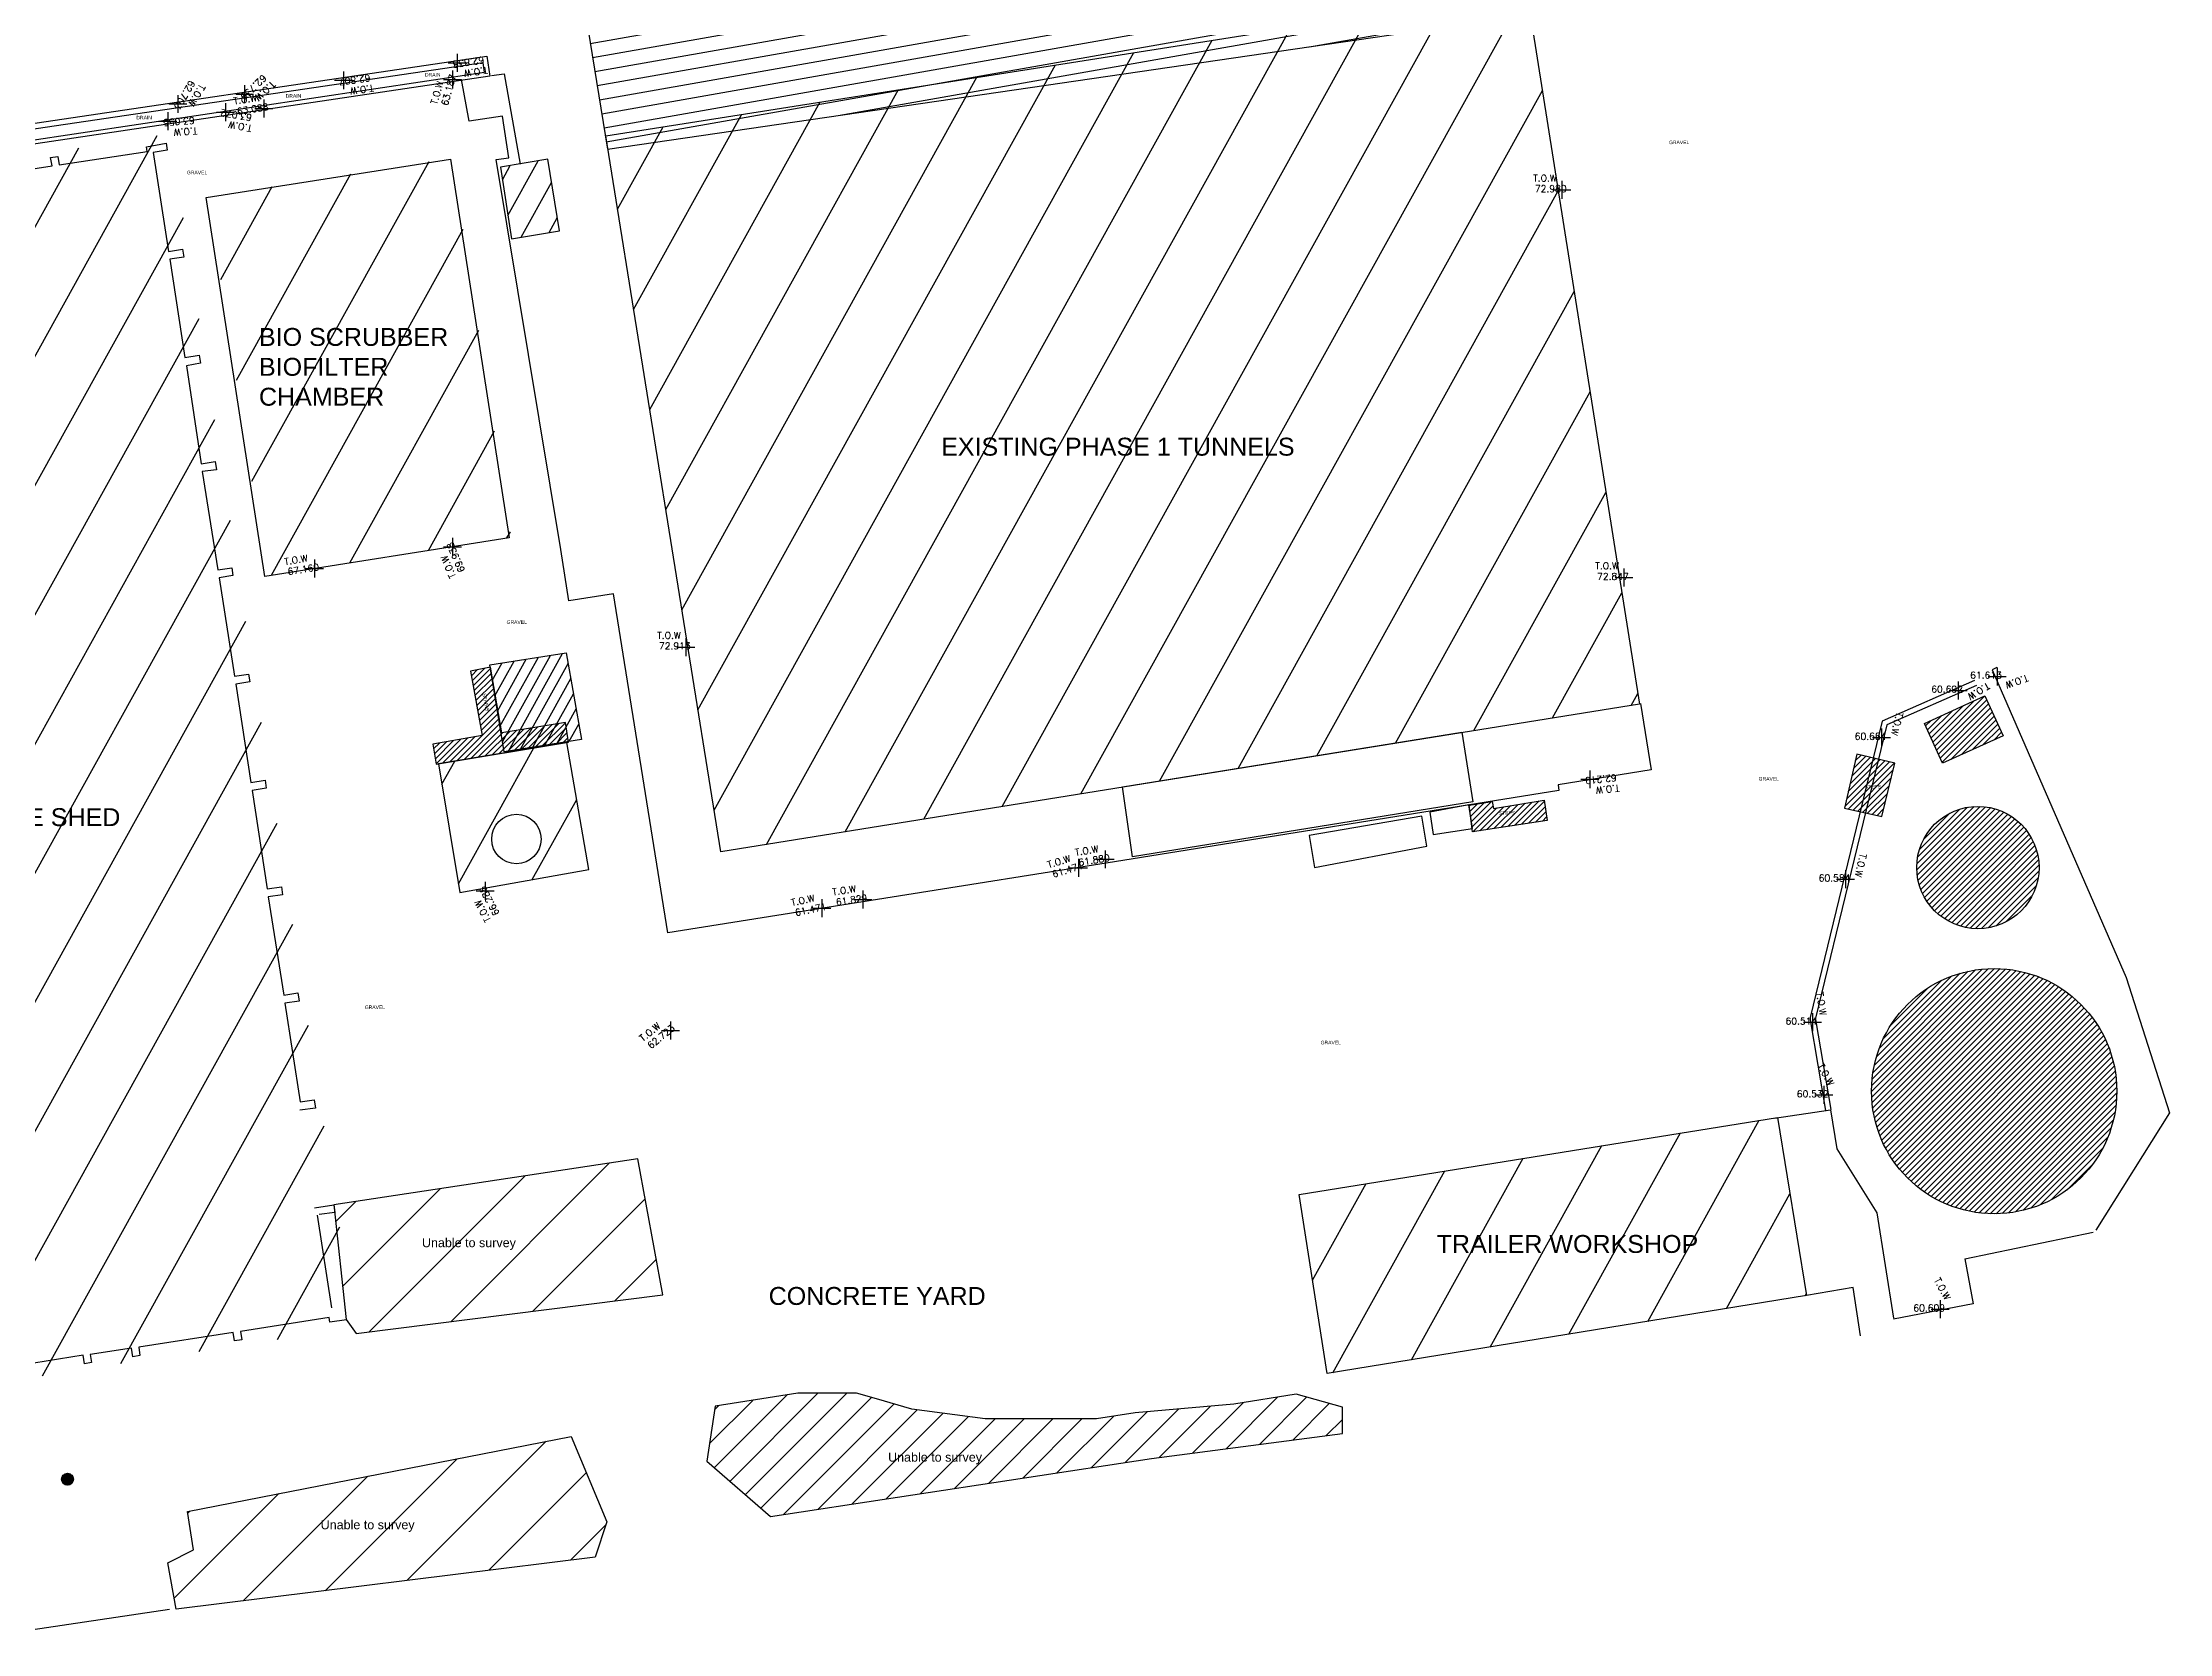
# Model space of a CAD drawing. Header units: millimetres. Extents: x 714210 to 714450, y 655680 to 655995.
# Drawn here: x 714331.6 to 714450.3, y 655692.6 to 655781.3 of the extents above; entities that cross this region are included whole.
import ezdxf

# ---------------------------------------------------------------- set-up
doc = ezdxf.new("R2010")
doc.units = ezdxf.units.MM
for name, color, linetype in [('0_FTR', 22, 'Continuous'), ('0_LVL', 22, 'Continuous'), ('A-BLDG', 7, 'Continuous'), ('A-BLDG-Temp', 130, 'Continuous'), ('Cover', 150, 'Continuous'), ('Gravel', 48, 'Continuous'), ('MH', 160, 'Continuous'), ('Stack', 241, 'Continuous'), ('Stairs', 200, 'Continuous'), ('Tank', 184, 'Continuous'), ('TEXT', 7, 'Continuous'), ('UTS-Unable To Survey', 210, 'Continuous'), ('Wall', 30, 'Continuous'), ('Water Tanks', 160, 'Continuous')]:
    doc.layers.add(name, color=color, linetype=linetype)
doc.styles.add('MONO', font='txt.shx')
doc.styles.get("Standard").update_dxf_attribs({"font": 'arial.ttf'})

# ---------------------------------------------------------------- blocks, each defined once
blk = doc.blocks.new('gfgf')
at = {"layer": 'A-BLDG'}
blk.add_lwpolyline([(714324.31, 655773.09), (714324.22, 655773.7), (714324.61, 655773.76), (714324.69, 655773.21), (714325.59, 655773.35), (714325.58, 655773.44), (714326.66, 655773.59), (714326.59, 655774.05), (714326.99, 655774.12), (714327.06, 655773.66), (714332.34, 655774.47), (714332.25, 655774.94), (714332.66, 655774.99), (714332.73, 655774.53), (714337.65, 655775.28), (714337.61, 655775.54), (714338.7, 655775.74), (714338.76, 655775.34), (714337.97, 655775.22), (714338.84, 655769.7), (714339.62, 655769.83), (714339.69, 655769.38), (714338.9, 655769.26), (714339.75, 655763.79), (714340.55, 655763.92), (714340.61, 655763.47), (714339.83, 655763.32), (714340.66, 655757.86), (714341.44, 655757.98), (714341.52, 655757.52), (714340.72, 655757.43), (714341.59, 655751.94), (714342.36, 655752.06), (714342.43, 655751.62), (714341.66, 655751.5), (714342.51, 655746.02), (714343.29, 655746.13), (714343.37, 655745.69), (714342.58, 655745.57), (714343.43, 655740.08), (714344.23, 655740.21), (714344.29, 655739.76), (714343.5, 655739.64), (714344.34, 655734.15), (714345.13, 655734.27), (714345.19, 655733.82), (714344.4, 655733.7), (714345.26, 655728.22), (714346.04, 655728.35), (714346.12, 655727.89), (714345.32, 655727.77), (714346.17, 655722.28), (714346.96, 655722.39), (714347.04, 655721.93), (714346.15, 655721.81)], dxfattribs=at)
blk = doc.blocks.new('SPOT')
at = {"color": 0, "linetype": 'ByBlock', "flags": 128}
for points in [[(-0.5, 0), (0.5, 0)], [(0, 0.5), (0, -0.5)]]:
    blk.add_lwpolyline(points, dxfattribs=at)

msp = doc.modelspace()

# ---------------------------------------------------------------- hatches: boundary and pattern name
at = {"layer": 'A-BLDG'}
h = msp.add_hatch(dxfattribs=at)
h.set_pattern_fill('ANSI31', color=256, scale=1.1, angle=196)
h.paths.add_polyline_path([(714363.06, 655776.11), (714414.43, 655784.2), (714420.72, 655744.42), (714369.48, 655736.17)])
h = msp.add_hatch(dxfattribs=at)
h.set_pattern_fill('ANSI31', color=256, scale=1.1, angle=196)
h.paths.add_polyline_path([(714303.11, 655770.72), (714338.78, 655776.23), (714349.1, 655709.66), (714313.41, 655704.14)])
h = msp.add_hatch(dxfattribs=at)
h.set_pattern_fill('ANSI31', color=256, scale=1.1, angle=196)
h.paths.add_polyline_path([(714340.87, 655772.71), (714354.49, 655774.88), (714357.79, 655753.72), (714344.15, 655751.56)])
h = msp.add_hatch(dxfattribs=at)
h.set_pattern_fill('ANSI31', color=256, scale=0.39, angle=196)
h.paths.add_polyline_path([(714357.19, 655774.35), (714357.81, 655770.36), (714360.48, 655770.8), (714359.83, 655774.8)])
h = msp.add_hatch(dxfattribs=at)
h.set_pattern_fill('ANSI31', color=256, scale=1.1, angle=196)
h.paths.add_polyline_path([(714353.74, 655741.09), (714354.92, 655733.9), (714362.12, 655735.19), (714360.9, 655742.28)])
h = msp.add_hatch(dxfattribs=at)
h.set_pattern_fill('ANSI31', color=256, scale=1.1, angle=196)
h.paths.add_polyline_path([(714401.74, 655717.07), (714428.42, 655721.37), (714430.04, 655711.43), (714403.31, 655707.08)])
at = {"layer": 'A-BLDG-Temp'}
h = msp.add_hatch(dxfattribs=at)
h.set_pattern_fill('ANSI31', color=256, scale=0.17, angle=196)
h.paths.add_polyline_path([(714360.86, 655747.27), (714361.71, 655742.45), (714357.4, 655741.75), (714356.59, 655746.6)])
at = {"layer": 'Cover'}
h = msp.add_hatch(dxfattribs=at)
h.set_pattern_fill('ANSI31', color=256, scale=0.25, angle=145)
h.paths.add_polyline_path([(714332.28, 655805.95), (714334.3, 655792.92), (714359.64, 655796.99), (714363.16, 655775.37), (714418.97, 655783.5), (714414.59, 655810.51), (714405.68, 655809.05), (714404.31, 655817.54)])
at = {"layer": 'MH'}
h = msp.add_hatch(dxfattribs=at)
h.set_pattern_fill('ZIGZAG', color=256, scale=0.0087, angle=214)
h.set_pattern_definition([(214, (45.141437, -221.314263), (-0.0074537843718, -0.038346396324), [0.0276225, -0.0276225]), (304, (45.118537, -221.32971), (0.038346396324, -0.0074537843718), [0.0276225, -0.0276225])])
edge = h.paths.add_edge_path()
edge.add_arc((714333.04, 655701.19), 0.33, 0, 360)
at = {"layer": 'Stairs'}
h = msp.add_hatch(dxfattribs=at)
h.set_pattern_fill('ANSI31', color=256, scale=0.073)
h.paths.add_polyline_path([(714355.52, 655746.26), (714356.17, 655742.67), (714353.42, 655742.18), (714353.61, 655741.07), (714360.98, 655742.3), (714360.81, 655743.39), (714357.27, 655742.82), (714356.64, 655746.48)])
h.paths.add_polyline_path([(714356.06, 655745.03), (714356.27, 655743.94), (714356.68, 655744.02), (714356.47, 655745.11)], flags=24)
h = msp.add_hatch(dxfattribs=at)
h.set_pattern_fill('ANSI31', color=256, scale=0.073)
h.paths.add_polyline_path([(714432.16, 655738.62), (714434.24, 655738.14), (714434.96, 655741.13), (714432.85, 655741.63)])
h.paths.add_polyline_path([(714433.22, 655739.6), (714434.24, 655739.6), (714434.24, 655740.01), (714433.22, 655740.01)], flags=24)
h = msp.add_hatch(dxfattribs=at)
h.set_pattern_fill('ANSI31', color=256, scale=0.073)
h.paths.add_polyline_path([(714415.4, 655739.06), (714415.57, 655737.93), (714411.41, 655737.29), (714411.22, 655738.78), (714412.5, 655738.99), (714412.59, 655738.6)])
h.paths.add_polyline_path([(714412.82, 655738.13), (714413.84, 655738.13), (714413.84, 655738.54), (714412.82, 655738.54)], flags=24)
at = {"layer": 'UTS-Unable To Survey'}
h = msp.add_hatch(dxfattribs=at)
h.set_pattern_fill('ANSI31', color=256, scale=0.89)
h.paths.add_polyline_path([(714348.59, 655710.09), (714349.15, 655709.31), (714366.24, 655711.47), (714364.86, 655719.05), (714347.89, 655716.49)])
h = msp.add_hatch(dxfattribs=at)
h.set_pattern_fill('ANSI31', color=256, scale=0.36)
h.paths.add_polyline_path([(714369.17, 655705.26), (714368.71, 655702.2), (714372.26, 655699.11), (714393.51, 655702.34), (714404.15, 655703.74), (714404.15, 655705.2), (714401.58, 655705.93), (714398.1, 655705.37), (714392.6, 655704.9), (714390.43, 655704.55), (714387.53, 655704.55), (714384.22, 655704.55), (714380.14, 655705.09), (714378.16, 655705.68), (714377.05, 655705.98), (714376.07, 655705.98), (714373.77, 655705.98)])
h = msp.add_hatch(dxfattribs=at)
h.set_pattern_fill('ANSI31', color=256, scale=0.89)
h.paths.add_polyline_path([(714339.11, 655693.94), (714338.63, 655696.53), (714340.06, 655697.26), (714339.73, 655699.39), (714361.13, 655703.58), (714363.13, 655698.82), (714362.48, 655696.85)])
at = {"layer": 'Water Tanks'}
h = msp.add_hatch(dxfattribs=at)
h.set_pattern_fill('ANSI31', color=256, scale=0.073)
h.paths.add_polyline_path([(714436.62, 655743.34), (714439.99, 655744.88), (714441.01, 655742.65), (714437.63, 655741.12)])
h = msp.add_hatch(dxfattribs=at)
h.set_pattern_fill('ANSI31', color=256, scale=0.073)
edge = h.paths.add_edge_path()
edge.add_arc((714439.6, 655735.3), 3.41, 0, 360)
h = msp.add_hatch(dxfattribs=at)
h.set_pattern_fill('ANSI31', color=256, scale=0.073)
edge = h.paths.add_edge_path()
edge.add_arc((714440.51, 655722.83), 6.84, 0, 360)

# ---------------------------------------------------------------- linework, layer by layer
at = {"layer": 'A-BLDG', "flags": 128}
for points in [[(714363.06, 655776.11), (714414.43, 655784.2), (714420.72, 655744.42), (714369.48, 655736.17)], [(714344.04, 655751.53), (714340.78, 655772.67), (714354.41, 655774.8), (714357.67, 655753.68)], [(714357.19, 655774.35), (714357.81, 655770.36), (714360.48, 655770.8), (714359.83, 655774.8)], [(714353.74, 655741.09), (714354.92, 655733.9), (714362.12, 655735.19), (714360.9, 655742.28)], [(714401.74, 655717.07), (714428.42, 655721.37), (714430.04, 655711.43), (714403.31, 655707.08)]]:
    msp.add_lwpolyline(points, close=True, dxfattribs=at)
for points in [[(714428.26, 655721.32), (714431.38, 655721.79), (714431.74, 655719.61), (714433.97, 655716.04), (714434.9, 655710.17)], [(714346.82, 655716.33), (714347.89, 655716.49), (714347.96, 655716.07)], [(714346.97, 655715.92), (714347.77, 655710.74)], [(714347.96, 655716.07), (714347.07, 655715.95)], [(714433.06, 655709.19), (714432.65, 655711.88), (714430.04, 655711.43)]]:
    msp.add_lwpolyline(points, dxfattribs=at)
at = {"layer": 'A-BLDG'}
msp.add_lwpolyline([(714348.61, 655710.08), (714347.67, 655709.94), (714347.63, 655710.21), (714342.69, 655709.43), (714342.76, 655708.97), (714342.36, 655708.91), (714342.28, 655709.37), (714337.01, 655708.55), (714337.08, 655708.09), (714336.68, 655708.02), (714336.61, 655708.49), (714334.3, 655708.15), (714334.38, 655707.69), (714333.98, 655707.62), (714333.91, 655708.1), (714328.39, 655707.21)], dxfattribs=at)
at = {"layer": 'A-BLDG-Temp', "elevation": 62.47, "flags": 128}
msp.add_lwpolyline([(714360.86, 655747.27), (714361.71, 655742.45), (714357.4, 655741.75), (714356.59, 655746.6)], close=True, dxfattribs=at)
at = {"layer": 'A-BLDG-Temp', "flags": 128}
msp.add_lwpolyline([(714410.82, 655742.85), (714411.43, 655738.97), (714392.44, 655735.9), (714391.88, 655739.8)], close=True, dxfattribs=at)
at = {"layer": 'Cover', "flags": 128}
msp.add_lwpolyline([(714332.28, 655805.95), (714334.3, 655792.92), (714359.64, 655796.99), (714363.16, 655775.37), (714418.97, 655783.5), (714414.59, 655810.51), (714405.68, 655809.05), (714404.31, 655817.54)], close=True, dxfattribs=at)
at = {"layer": 'MH'}
msp.add_circle((714333.04, 655701.19, 48.64), 0.33, dxfattribs=at)
at = {"layer": 'Stack'}
msp.add_circle((714358.08, 655736.89, 69.17), 1.38, dxfattribs=at)
at = {"layer": 'Stairs', "elevation": 60.97, "flags": 128}
msp.add_lwpolyline([(714355.52, 655746.26), (714356.17, 655742.67), (714353.42, 655742.18), (714353.61, 655741.07), (714360.98, 655742.3), (714360.81, 655743.39), (714357.27, 655742.82), (714356.64, 655746.48)], close=True, dxfattribs=at)
at = {"layer": 'Stairs', "flags": 128}
for points in [[(714432.16, 655738.62), (714434.24, 655738.14), (714434.96, 655741.13), (714432.85, 655741.63)], [(714415.4, 655739.06), (714415.57, 655737.93), (714411.41, 655737.29), (714411.22, 655738.78), (714412.5, 655738.99), (714412.59, 655738.6)]]:
    msp.add_lwpolyline(points, close=True, dxfattribs=at)
at = {"layer": 'Tank', "flags": 128}
for points in [[(714402.3, 655737.08), (714402.59, 655735.3), (714408.87, 655736.49), (714408.58, 655738.17)], [(714409.22, 655737.15), (714411.41, 655737.47), (714411.21, 655738.79), (714409.03, 655738.39)]]:
    msp.add_lwpolyline(points, close=True, dxfattribs=at)
at = {"layer": 'UTS-Unable To Survey', "flags": 128}
for points in [[(714348.59, 655710.09), (714349.15, 655709.31), (714366.24, 655711.47), (714364.86, 655719.05), (714347.89, 655716.49)], [(714369.17, 655705.26), (714368.71, 655702.2), (714372.26, 655699.11), (714393.51, 655702.34), (714404.15, 655703.74), (714404.15, 655705.2), (714401.58, 655705.93), (714398.1, 655705.37), (714392.6, 655704.9), (714390.43, 655704.55), (714387.53, 655704.55), (714384.22, 655704.55), (714380.14, 655705.09), (714378.16, 655705.68), (714377.05, 655705.98), (714376.07, 655705.98), (714373.77, 655705.98)], [(714339.11, 655693.94), (714338.63, 655696.53), (714340.06, 655697.26), (714339.73, 655699.39), (714361.13, 655703.58), (714363.13, 655698.82), (714362.48, 655696.85)]]:
    msp.add_lwpolyline(points, close=True, dxfattribs=at)
at = {"layer": 'Wall', "flags": 128}
for points in [[(714356.43, 655780.54), (714356.6, 655779.43), (714327.38, 655775.08), (714327.34, 655775.31), (714356.3, 655779.65), (714356.22, 655780.18), (714327.36, 655775.92), (714327.32, 655776.23), (714356.43, 655780.54)], [(714356.69, 655779.46), (714357.39, 655779.56), (714358.28, 655774.53)], [(714420.79, 655744.44), (714421.38, 655740.75), (714416.18, 655739.91), (714416.22, 655739.6), (714391.45, 655735.61), (714379.03, 655733.64), (714366.52, 655731.66), (714363.49, 655750.56), (714361, 655750.17), (714360.55, 655753.04), (714356.95, 655774.78), (714357.65, 655774.88), (714357.3, 655777.21), (714355.45, 655776.93), (714355.01, 655779.24)], [(714440.66, 655746.45), (714440.39, 655746.33), (714447.88, 655729.16), (714450.29, 655721.63), (714446.18, 655715.07)], [(714439.41, 655745.74), (714434.27, 655743.46), (714430.25, 655726.94), (714430.25, 655726.81), (714431.1, 655721.75)], [(714439.53, 655745.46), (714434.52, 655743.25), (714430.55, 655726.91), (714430.55, 655726.83), (714431.39, 655721.8)], [(714438.88, 655713.48), (714446.03, 655714.97)], [(714438.88, 655713.48), (714439.34, 655710.97), (714434.9, 655710.12)], [(714331.01, 655692.59), (714330.99, 655692.79), (714338.73, 655693.94)]]:
    msp.add_lwpolyline(points, dxfattribs=at)
at = {"layer": 'Water Tanks', "flags": 128}
msp.add_lwpolyline([(714436.62, 655743.34), (714439.99, 655744.88), (714441.01, 655742.65), (714437.63, 655741.12)], close=True, dxfattribs=at)
at = {"layer": 'Water Tanks'}
for centre, radius in [((714439.6, 655735.3, 61.59), 3.41), ((714440.51, 655722.83, 61.59), 6.84)]:
    msp.add_circle(centre, radius, dxfattribs=at)

# ---------------------------------------------------------------- block references
for p in [(714354.78, 655780.18, 62.84), (714348.44, 655779.2, 62.81), (714354.52, 655779.24, 63.19), (714339.2, 655777.88, 62.7), (714342.92, 655778.43, 62.74), (714338.64, 655776.92, 63.06), (714341.85, 655777.43, 63.07), (714343.99, 655777.63, 63.09), (714416.39, 655773.1, 72.98), (714354.51, 655753.18, 69.94), (714346.82, 655751.97, 67.16), (714419.86, 655751.48, 72.85), (714367.53, 655747.59, 72.91), (714440.67, 655745.96, 61.61), (714438.5, 655745.18, 60.69), (714434.23, 655742.56, 60.66), (714417.95, 655740.22, 62.22), (714389.44, 655735.29, 61.47), (714390.92, 655735.76, 61.88), (714356.33, 655734, 66.29), (714432.22, 655734.65, 60.58), (714375.11, 655733.03, 61.47), (714377.4, 655733.52, 61.83), (714366.67, 655726.21, 62.72), (714430.37, 655726.68, 60.51), (714431, 655722.62, 60.53), (714437.5, 655710.68, 60.61)]:
    msp.add_blockref('SPOT', p)
at = {"layer": 'A-BLDG'}
msp.add_blockref('gfgf', (-0.16, -0.04, 65.12), dxfattribs=at)

# ---------------------------------------------------------------- texts
at = {"layer": '0_FTR', "style": 'MONO'}
for rotation, p in [(188.7346, (714356.44, 655779.96, 62.84)), (239.3886, (714340.42, 655779.03, 62.7)), (8.6926, (714342.33, 655777.85, 63.09)), (223.2342, (714344.41, 655779.19, 62.74)), (187.9292, (714350.09, 655778.96, 62.81)), (74.4125, (714353.65, 655777.82, 63.19)), (183.9229, (714340.27, 655776.57, 63.06)), (170.1944, (714343.35, 655776.7, 63.07)), (8.9994, (714345.16, 655752.17, 67.16)), (113.2941, (714354.72, 655751.53, 69.94)), (211.5439, (714440.11, 655745.63, 60.69)), (199.8578, (714442.33, 655746.07, 61.61)), (255.7491, (714435.07, 655744, 60.66)), (185.762, (714419.59, 655739.92, 62.22)), (17.2378, (714387.77, 655735.26, 61.47)), (9.3846, (714389.27, 655735.95, 61.88)), (256.9571, (714433.03, 655736.11, 60.58)), (117.9228, (714356.68, 655732.37, 66.29)), (12.1119, (714373.45, 655733.15, 61.47)), (8.3692, (714375.74, 655733.75, 61.83)), (278.8023, (714430.59, 655728.33, 60.51)), (38.9187, (714365.13, 655725.57, 62.72)), (298.554, (714430.64, 655724.25, 60.53)), (298.554, (714437.14, 655712.3, 60.61))]:
    msp.add_text('T.O.W', height=0.375, rotation=rotation, dxfattribs=at).set_placement(p)
for p in [(714414.79, 655773.56, 72.98), (714418.26, 655751.94, 72.85), (714365.93, 655748.06, 72.91)]:
    msp.add_text('T.O.W', height=0.375, dxfattribs=at).set_placement(p)
at = {"layer": '0_LVL', "style": 'MONO'}
for s, rotation, p in [('62.739', 223.2342, (714343.93, 655779.55, 62.74)), ('62.807', 187.9292, (714349.91, 655779.53, 62.81)), ('63.187', 74.4125, (714354.24, 655777.76, 63.19)), ('62.838', 188.7346, (714356.25, 655780.53, 62.84)), ('62.703', 239.3886, (714339.86, 655779.24, 62.7)), ('63.055', 183.9229, (714340.12, 655777.15, 63.06)), ('63.072', 170.1944, (714343.35, 655777.29, 63.07)), ('63.088', 8.6926, (714342.52, 655777.28, 63.09)), ('69.938', 113.2941, (714355.22, 655751.86, 69.94)), ('67.160', 8.9994, (714345.35, 655751.61, 67.16)), ('62.219', 185.762, (714419.43, 655740.5, 62.22)), ('61.471', 17.2378, (714388.04, 655734.73, 61.47)), ('61.880', 9.3846, (714389.46, 655735.39, 61.88)), ('66.286', 117.9228, (714357.15, 655732.74, 66.29)), ('61.471', 12.1119, (714373.67, 655732.59, 61.47)), ('61.829', 8.3692, (714375.93, 655733.18, 61.83)), ('62.723', 38.9187, (714365.58, 655725.17, 62.72))]:
    msp.add_text(s, height=0.375, rotation=rotation, dxfattribs=at).set_placement(p)
for s, p in [('72.980', (714414.89, 655772.97, 72.98)), ('72.847', (714418.36, 655751.35, 72.85)), ('72.913', (714366.03, 655747.47, 72.91)), ('61.613', (714439.17, 655745.84, 61.61)), ('60.692', (714437, 655745.06, 60.69)), ('60.664', (714432.73, 655742.43, 60.66)), ('60.584', (714430.72, 655734.53, 60.58)), ('60.514', (714428.87, 655726.55, 60.51)), ('60.532', (714429.5, 655722.49, 60.53)), ('60.609', (714436, 655710.55, 60.61))]:
    msp.add_text(s, height=0.375, dxfattribs=at).set_placement(p)
at = {"layer": 'Defpoints', "char_height": 0.2, "attachment_point": 1}
for insert in [(714352.98, 655779.61), (714345.21, 655778.43), (714336.88, 655777.22)]:
    msp.add_mtext_dynamic_manual_height_columns('DRAIN', width=0.1238, gutter_width=1, heights=[-0.2], dxfattribs=dict(at, insert=insert))
at = {"layer": 'Gravel', "char_height": 0.2, "attachment_point": 1}
for insert in [(714422.37, 655775.84, 61.21), (714339.7, 655774.16, 123.54), (714357.53, 655749.09, 122.36), (714427.37, 655740.35, 120.7), (714349.62, 655727.61, 122.01), (714402.94, 655725.64, 120.69)]:
    msp.add_mtext_dynamic_manual_height_columns('GRAVEL', width=1.1303, gutter_width=1, heights=[-0.207], dxfattribs=dict(at, insert=insert))
at = {"layer": 'Stairs', "insert": (714356.38, 655745.03), "char_height": 0.2, "attachment_point": 1, "rotation": 280.8077}
msp.add_mtext_dynamic_manual_height_columns('STAIRS', width=1.1303, gutter_width=1, heights=[-0.207], dxfattribs=at)
at = {"layer": 'Stairs', "char_height": 0.2, "attachment_point": 1}
for insert in [(714433.28, 655739.91), (714412.88, 655738.44)]:
    msp.add_mtext_dynamic_manual_height_columns('STEPS', width=1.1303, gutter_width=1, heights=[-0.207], dxfattribs=dict(at, insert=insert))
at = {"layer": 'TEXT', "char_height": 1, "attachment_point": 1}
for s, width, heights, insert in [('BIO SCRUBBER BIOFILTER CHAMBER', 12.4645, [-4.4], (714343.72, 655765.39)), ('EXISTING PHASE 1 TUNNELS', 25.7698, [-1.03], (714381.77, 655759.27)), ('EXISTING STORAGE SHED', 19.5521, [-1.03], (714317.98, 655738.61)), ('TRAILER WORKSHOP', 25.7698, [-1.03], (714409.41, 655714.81)), ('CONCRETE YARD', 19.5521, [-1.03], (714372.15, 655711.91))]:
    msp.add_mtext_dynamic_manual_height_columns(s, width=width, gutter_width=1, heights=heights, dxfattribs=dict(at, insert=insert))
at = {"layer": 'UTS-Unable To Survey', "char_height": 0.5, "attachment_point": 1}
for insert in [(714352.81, 655714.63), (714378.81, 655702.67, 62.71), (714347.16, 655698.9)]:
    msp.add_mtext('Unable to survey', dxfattribs=dict(at, insert=insert))

doc.saveas('drawing.dxf')
